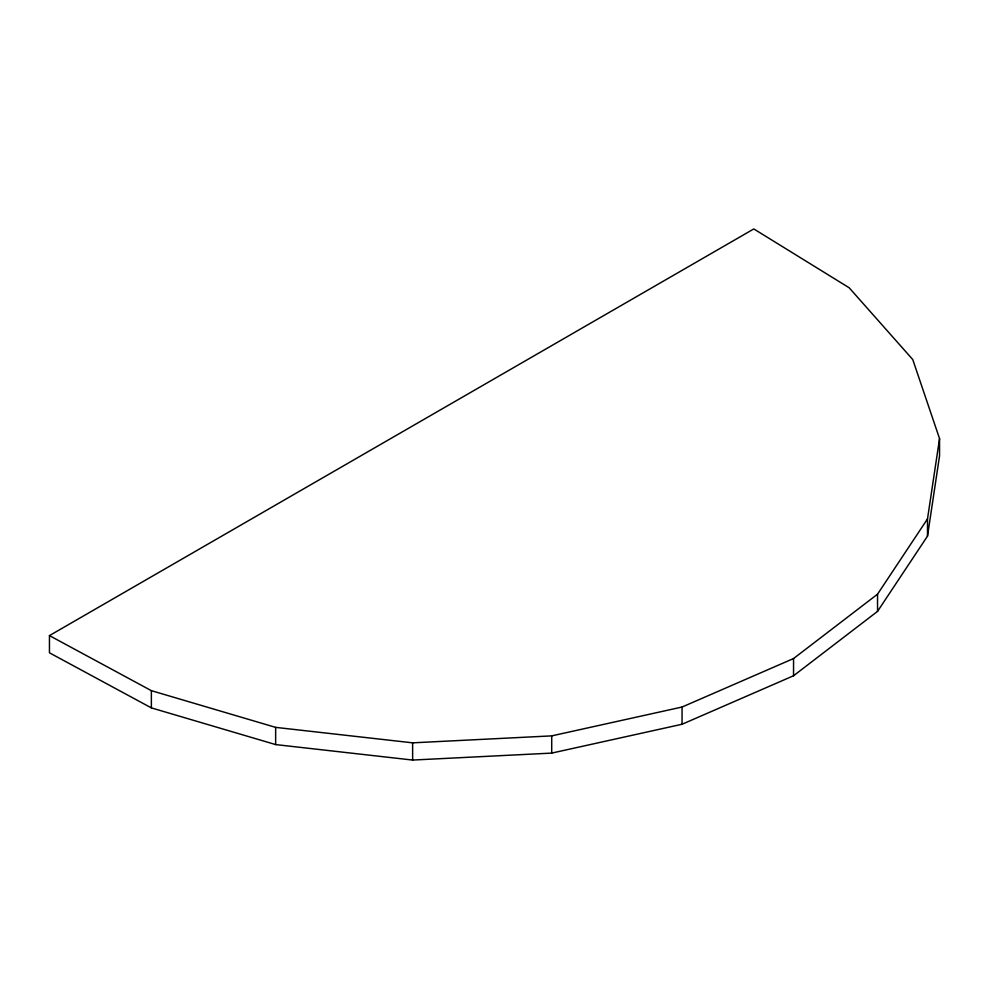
<?xml version="1.0" encoding="UTF-8"?>
<svg xmlns="http://www.w3.org/2000/svg" width="989" height="989" viewBox="0 0 989 989"><rect width="100%" height="100%" fill="white"/><g stroke="black" fill="none" stroke-linecap="round" stroke-linejoin="round"><path stroke-width="1.48" d="M927.497 536.137L927.497 518.928L939.55 438.634L912.748 359.539L849.192 287.787L753.803 228.941L49.45 635.606L49.45 652.814L151.366 707.889L275.647 744.581L412.636 760.059L551.714 753.099L682.051 724.257L793.549 675.759L877.54 611.387L927.497 536.137L939.55 455.842L939.55 438.634M49.45 635.606L151.366 690.668L275.647 727.372L412.636 742.838L551.714 735.878L682.051 707.036L793.549 658.55L877.54 594.179L927.497 518.928M877.54 594.179L877.54 611.387M793.549 658.55L793.549 675.759M682.051 707.036L682.051 724.257M551.714 735.878L551.714 753.099M412.636 742.838L412.636 760.059M275.647 727.372L275.647 744.581M151.366 690.668L151.366 707.889"/></g></svg>
